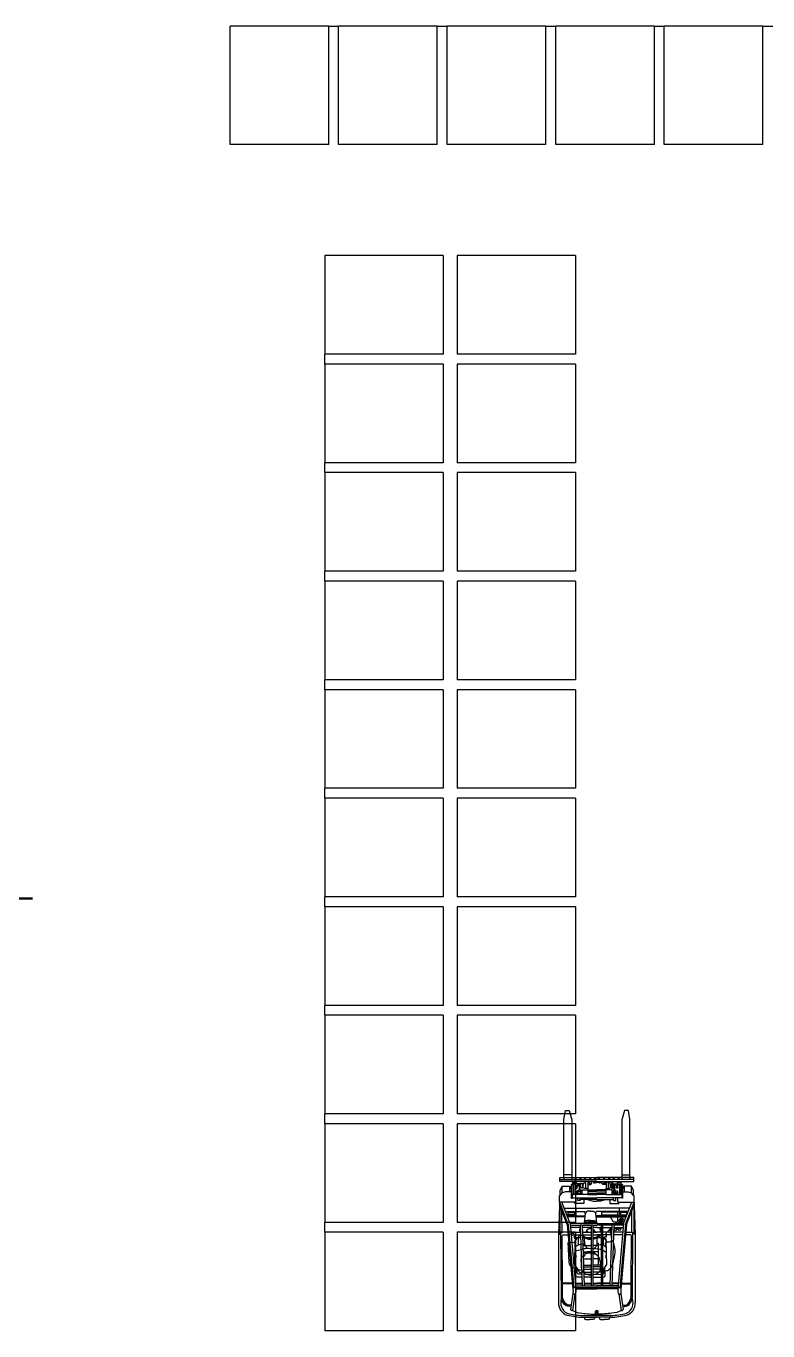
# Model space of a CAD drawing. Header units: millimetres. Extents: x 44692 to 659456, y -26273 to 14445.
# Drawn here: x 257414 to 264930, y 896 to 14122 of the extents above; entities that cross this region are included whole.
import ezdxf

# ---------------------------------------------------------------- set-up
doc = ezdxf.new("R2010")
doc.units = ezdxf.units.MM
doc.header["$LTSCALE"] = 100
doc.linetypes.add('DASHEDX2', pattern=[3.048, 2.54, -0.508])
for name, color, linetype in [('Area proceso', 90, 'DASHEDX2'), ('Mesas-estantes', 230, 'Continuous'), ('Personal', 171, 'Continuous'), ('Transporte semielaborado', 30, 'Continuous')]:
    doc.layers.add(name, color=color, linetype=linetype)
doc.layers.add('Paredes', color=7, linetype='Continuous', lineweight=50)

# ---------------------------------------------------------------- blocks, each defined once
blk = doc.blocks.new('pa17-16')
for points, knots in [([(5.558, 2.439), (5.555, 2.422), (5.552, 2.385), (5.549, 2.333), (5.571, 2.26), (5.543, 2.259), (5.503, 2.253), (5.479, 2.243), (5.478, 2.281), (5.45, 2.344), (5.466, 2.423), (5.478, 2.503), (5.512, 2.58), (5.555, 2.585), (5.608, 2.596), (5.634, 2.6)], [0, 0, 0, 0, 0.404899, 0.829805, 1.276298, 1.516647, 1.885942, 2.122553, 2.418487, 2.881882, 3.382407, 3.897515, 4.613825, 5.020942, 5.393355, 5.393355, 5.393355, 5.393355]), ([(5.62, 2.554), (5.619, 2.543), (5.615, 2.525), (5.622, 2.49), (5.635, 2.429), (5.661, 2.406), (5.685, 2.391), (5.732, 2.383), (5.772, 2.384), (5.788, 2.397), (5.802, 2.427), (5.815, 2.416), (5.832, 2.43), (5.838, 2.457), (5.832, 2.504), (5.834, 2.562), (5.814, 2.594), (5.794, 2.628), (5.731, 2.639), (5.704, 2.63), (5.668, 2.626), (5.644, 2.605), (5.623, 2.596), (5.621, 2.567), (5.62, 2.554)], [0, 0, 0, 0, 0.297584, 0.631064, 1.068635, 1.39533, 1.69617, 2.097861, 2.458938, 2.716293, 3.010442, 3.199165, 3.447293, 3.731671, 4.119196, 4.541864, 4.881702, 5.22714, 5.673063, 5.989311, 6.327668, 6.644571, 6.906626, 7.259736, 7.259736, 7.259736, 7.259736]), ([(5.82, 2.585), (5.837, 2.582), (5.882, 2.567), (5.976, 2.542), (5.972, 2.461), (5.979, 2.393), (5.981, 2.315), (5.989, 2.261), (5.969, 2.266), (5.94, 2.266), (5.906, 2.267), (5.901, 2.281), (5.909, 2.318), (5.901, 2.361), (5.902, 2.401), (5.896, 2.424), (5.893, 2.435)], [6.682038, 6.682038, 6.682038, 6.682038, 7.076266, 7.806153, 8.304227, 8.77662, 9.284333, 9.649979, 9.844608, 10.160206, 10.472731, 10.661147, 10.998544, 11.371438, 11.724832, 12.051545, 12.051545, 12.051545, 12.051545]), ([(5.552, 2.381), (5.573, 2.365), (5.622, 2.34), (5.692, 2.338), (5.795, 2.332), (5.838, 2.352), (5.881, 2.361), (5.902, 2.366)], [0, 0, 0, 0, 0.49262, 0.970296, 1.525877, 1.91054, 2.357805, 2.357805, 2.357805, 2.357805]), ([(5.672, 2.399), (5.675, 2.395), (5.684, 2.383), (5.704, 2.372), (5.735, 2.37), (5.774, 2.373), (5.809, 2.387), (5.812, 2.401), (5.814, 2.42)], [0.121052, 0.121052, 0.121052, 0.121052, 0.297289, 0.584433, 0.895396, 1.26174, 1.600834, 1.760925, 1.760925, 1.760925, 1.760925]), ([(5.491, 2.248), (5.494, 2.237), (5.498, 2.215), (5.497, 2.181), (5.512, 2.145), (5.557, 2.147), (5.563, 2.168), (5.55, 2.213), (5.575, 2.2), (5.591, 2.209), (5.574, 2.226), (5.562, 2.234), (5.556, 2.252), (5.556, 2.26)], [0, 0, 0, 0, 0.324329, 0.654038, 0.980089, 1.31306, 1.562526, 1.890179, 2.123217, 2.319335, 2.559559, 2.78492, 3.066636, 3.066636, 3.066636, 3.066636]), ([(5.555, 2.321), (5.56, 2.315), (5.571, 2.304), (5.589, 2.292), (5.625, 2.291), (5.661, 2.297), (5.673, 2.315), (5.686, 2.33), (5.691, 2.338)], [0, 0, 0, 0, 0.262594, 0.520609, 0.853848, 1.185107, 1.43842, 1.738028, 1.738028, 1.738028, 1.738028]), ([(5.587, 2.295), (5.587, 2.288), (5.587, 2.267), (5.588, 2.187), (5.635, 2.19), (5.667, 2.213), (5.661, 2.262), (5.66, 2.288), (5.661, 2.301)], [0.078483, 0.078483, 0.078483, 0.078483, 0.321516, 0.797556, 1.122606, 1.448668, 1.830958, 2.166281, 2.166281, 2.166281, 2.166281]), ([(5.771, 2.336), (5.774, 2.331), (5.779, 2.32), (5.795, 2.295), (5.815, 2.285), (5.861, 2.291), (5.884, 2.306), (5.899, 2.312), (5.906, 2.315)], [0, 0, 0, 0, 0.233477, 0.532145, 0.79329, 1.163492, 1.458071, 1.725911, 1.725911, 1.725911, 1.725911]), ([(5.794, 2.299), (5.795, 2.286), (5.798, 2.261), (5.804, 2.2), (5.826, 2.187), (5.867, 2.191), (5.876, 2.212), (5.872, 2.261), (5.871, 2.286), (5.871, 2.298)], [0, 0, 0, 0, 0.353805, 0.775896, 1.041599, 1.377968, 1.615337, 2.001902, 2.313716, 2.313716, 2.313716, 2.313716]), ([(5.971, 2.265), (5.97, 2.255), (5.969, 2.234), (5.979, 2.202), (5.967, 2.164), (5.922, 2.163), (5.913, 2.183), (5.923, 2.229), (5.899, 2.213), (5.882, 2.221), (5.898, 2.24), (5.908, 2.248), (5.912, 2.262), (5.913, 2.268)], [0.038839, 0.038839, 0.038839, 0.038839, 0.324329, 0.654038, 0.980089, 1.31306, 1.562526, 1.890179, 2.123217, 2.319335, 2.559559, 2.78492, 2.989829, 2.989829, 2.989829, 2.989829])]:
    blk.add_open_spline(points, degree=3, knots=knots)

msp = doc.modelspace()

# ---------------------------------------------------------------- linework, layer by layer
at = {"layer": 'Area proceso'}
for p, q in [((260480.051, 14122.436), (260580.051, 14122.436)), ((261580.051, 14122.436), (261680.051, 14122.436)), ((262680.051, 14122.436), (262780.051, 14122.436)), ((263780.051, 14122.436), (263880.051, 14122.436)), ((264880.051, 14122.436), (264980.051, 14122.436)), ((260442.195, 10695.719), (260442.195, 10795.719)), ((260442.195, 9595.719), (260442.195, 9695.719)), ((260442.195, 8495.719), (260442.195, 8595.719)), ((260442.195, 7395.719), (260442.195, 7495.719)), ((260442.195, 6295.719), (260442.195, 6395.719)), ((260442.195, 5195.719), (260442.195, 5295.719)), ((260442.195, 4095.719), (260442.195, 4195.719)), ((260442.195, 2995.719), (260442.195, 3095.719)), ((260442.195, 1895.719), (260442.195, 1995.719))]:
    msp.add_line(p, q, dxfattribs=at)
at = {"layer": 'Mesas-estantes'}
for p, q in [((259980.051, 14122.436), (259480.051, 14122.436)), ((259480.051, 12923.813), (259480.051, 14122.436)), ((260480.051, 14122.436), (259980.051, 14122.436)), ((260480.051, 12923.813), (260480.051, 14122.436)), ((261080.051, 14122.436), (260580.051, 14122.436)), ((260580.051, 12923.813), (260580.051, 14122.436)), ((261580.051, 14122.436), (261080.051, 14122.436)), ((261580.051, 12923.813), (261580.051, 14122.436)), ((262180.051, 14122.436), (261680.051, 14122.436)), ((261680.051, 12923.813), (261680.051, 14122.436)), ((262680.051, 14122.436), (262180.051, 14122.436)), ((262680.051, 12923.813), (262680.051, 14122.436)), ((263280.051, 14122.436), (262780.051, 14122.436)), ((262780.051, 12923.813), (262780.051, 14122.436)), ((263780.051, 14122.436), (263280.051, 14122.436)), ((263780.051, 12923.813), (263780.051, 14122.436)), ((264380.051, 14122.436), (263880.051, 14122.436)), ((263880.051, 12923.813), (263880.051, 14122.436)), ((264880.051, 14122.436), (264380.051, 14122.436)), ((264880.051, 12923.813), (264880.051, 14122.436)), ((259980.051, 12923.813), (259480.051, 12923.813)), ((260480.051, 12923.813), (259980.051, 12923.813)), ((261080.051, 12923.813), (260580.051, 12923.813)), ((261580.051, 12923.813), (261080.051, 12923.813)), ((262180.051, 12923.813), (261680.051, 12923.813)), ((262680.051, 12923.813), (262180.051, 12923.813)), ((263280.051, 12923.813), (262780.051, 12923.813)), ((263780.051, 12923.813), (263280.051, 12923.813)), ((264380.051, 12923.813), (263880.051, 12923.813)), ((264880.051, 12923.813), (264380.051, 12923.813)), ((260442.195, 11795.719), (260442.195, 11295.719)), ((261640.818, 11795.719), (260442.195, 11795.719)), ((261640.818, 11795.719), (261640.818, 11295.719)), ((261780.665, 11795.719), (261780.665, 11295.719)), ((262979.287, 11795.719), (261780.665, 11795.719)), ((262979.287, 11795.719), (262979.287, 11295.719)), ((260442.195, 11295.719), (260442.195, 10795.719)), ((261640.818, 11295.719), (261640.818, 10795.719)), ((261780.665, 11295.719), (261780.665, 10795.719)), ((262979.287, 11295.719), (262979.287, 10795.719)), ((261640.818, 10795.719), (260442.195, 10795.719)), ((262979.287, 10795.719), (261780.665, 10795.719)), ((260442.195, 10695.719), (260442.195, 10195.719)), ((261640.818, 10695.719), (260442.195, 10695.719)), ((261640.818, 10695.719), (261640.818, 10195.719)), ((261780.665, 10695.719), (261780.665, 10195.719)), ((262979.287, 10695.719), (261780.665, 10695.719)), ((262979.287, 10695.719), (262979.287, 10195.719)), ((260442.195, 10195.719), (260442.195, 9695.719)), ((261640.818, 10195.719), (261640.818, 9695.719)), ((261780.665, 10195.719), (261780.665, 9695.719)), ((262979.287, 10195.719), (262979.287, 9695.719)), ((261640.818, 9695.719), (260442.195, 9695.719)), ((262979.287, 9695.719), (261780.665, 9695.719)), ((260442.195, 9595.719), (260442.195, 9095.719)), ((261640.818, 9595.719), (260442.195, 9595.719)), ((261640.818, 9595.719), (261640.818, 9095.719)), ((261780.665, 9595.719), (261780.665, 9095.719)), ((262979.287, 9595.719), (261780.665, 9595.719)), ((262979.287, 9595.719), (262979.287, 9095.719)), ((260442.195, 9095.719), (260442.195, 8595.719)), ((261640.818, 9095.719), (261640.818, 8595.719)), ((261780.665, 9095.719), (261780.665, 8595.719)), ((262979.287, 9095.719), (262979.287, 8595.719)), ((261640.818, 8595.719), (260442.195, 8595.719)), ((260442.195, 8495.719), (260442.195, 7995.719)), ((261640.818, 8495.719), (260442.195, 8495.719)), ((261640.818, 8495.719), (261640.818, 7995.719)), ((262979.287, 8595.719), (261780.665, 8595.719)), ((261780.665, 8495.719), (261780.665, 7995.719)), ((262979.287, 8495.719), (261780.665, 8495.719)), ((262979.287, 8495.719), (262979.287, 7995.719)), ((260442.195, 7995.719), (260442.195, 7495.719)), ((261640.818, 7995.719), (261640.818, 7495.719)), ((261780.665, 7995.719), (261780.665, 7495.719)), ((262979.287, 7995.719), (262979.287, 7495.719)), ((261640.818, 7495.719), (260442.195, 7495.719)), ((262979.287, 7495.719), (261780.665, 7495.719)), ((260442.195, 7395.719), (260442.195, 6895.719)), ((261640.818, 7395.719), (260442.195, 7395.719)), ((261640.818, 7395.719), (261640.818, 6895.719)), ((261780.665, 7395.719), (261780.665, 6895.719)), ((262979.287, 7395.719), (261780.665, 7395.719)), ((262979.287, 7395.719), (262979.287, 6895.719)), ((260442.195, 6895.719), (260442.195, 6395.719)), ((261640.818, 6895.719), (261640.818, 6395.719)), ((261780.665, 6895.719), (261780.665, 6395.719)), ((262979.287, 6895.719), (262979.287, 6395.719)), ((261640.818, 6395.719), (260442.195, 6395.719)), ((262979.287, 6395.719), (261780.665, 6395.719)), ((260442.195, 6295.719), (260442.195, 5795.719)), ((261640.818, 6295.719), (260442.195, 6295.719)), ((261640.818, 6295.719), (261640.818, 5795.719)), ((261780.665, 6295.719), (261780.665, 5795.719)), ((262979.287, 6295.719), (261780.665, 6295.719)), ((262979.287, 6295.719), (262979.287, 5795.719)), ((260442.195, 5795.719), (260442.195, 5295.719)), ((261640.818, 5795.719), (261640.818, 5295.719)), ((261780.665, 5795.719), (261780.665, 5295.719)), ((262979.287, 5795.719), (262979.287, 5295.719)), ((261640.818, 5295.719), (260442.195, 5295.719)), ((262979.287, 5295.719), (261780.665, 5295.719)), ((260442.195, 5195.719), (260442.195, 4695.719)), ((261640.818, 5195.719), (260442.195, 5195.719)), ((261640.818, 5195.719), (261640.818, 4695.719)), ((261780.665, 5195.719), (261780.665, 4695.719)), ((262979.287, 5195.719), (261780.665, 5195.719)), ((262979.287, 5195.719), (262979.287, 4695.719)), ((260442.195, 4695.719), (260442.195, 4195.719)), ((261640.818, 4695.719), (261640.818, 4195.719)), ((261780.665, 4695.719), (261780.665, 4195.719)), ((262979.287, 4695.719), (262979.287, 4195.719)), ((261640.818, 4195.719), (260442.195, 4195.719)), ((262979.287, 4195.719), (261780.665, 4195.719)), ((260442.195, 4095.719), (260442.195, 3595.719)), ((261640.818, 4095.719), (260442.195, 4095.719)), ((261640.818, 4095.719), (261640.818, 3595.719)), ((261780.665, 4095.719), (261780.665, 3595.719)), ((262979.287, 4095.719), (261780.665, 4095.719)), ((262979.287, 4095.719), (262979.287, 3595.719)), ((260442.195, 3595.719), (260442.195, 3095.719)), ((261640.818, 3595.719), (261640.818, 3095.719)), ((261780.665, 3595.719), (261780.665, 3095.719)), ((262979.287, 3595.719), (262979.287, 3095.719)), ((261640.818, 3095.719), (260442.195, 3095.719)), ((262979.287, 3095.719), (261780.665, 3095.719)), ((260442.195, 2995.719), (260442.195, 2495.719)), ((261640.818, 2995.719), (260442.195, 2995.719)), ((261640.818, 2995.719), (261640.818, 2495.719)), ((261780.665, 2995.719), (261780.665, 2495.719)), ((262979.287, 2995.719), (261780.665, 2995.719)), ((262979.287, 2995.719), (262979.287, 2495.719)), ((260442.195, 2495.719), (260442.195, 1995.719)), ((261640.818, 2495.719), (261640.818, 1995.719)), ((261780.665, 2495.719), (261780.665, 1995.719)), ((262979.287, 2495.719), (262979.287, 1995.719)), ((261640.818, 1995.719), (260442.195, 1995.719)), ((262979.287, 1995.719), (261780.665, 1995.719)), ((260442.195, 1895.719), (260442.195, 1395.719)), ((261640.818, 1895.719), (260442.195, 1895.719)), ((261640.818, 1895.719), (261640.818, 1395.719)), ((261780.665, 1895.719), (261780.665, 1395.719)), ((262979.287, 1895.719), (261780.665, 1895.719)), ((262979.287, 1895.719), (262979.287, 1395.719)), ((260442.195, 1395.719), (260442.195, 895.719)), ((261640.818, 1395.719), (261640.818, 895.719)), ((261780.665, 1395.719), (261780.665, 895.719)), ((262979.287, 1395.719), (262979.287, 895.719)), ((261640.818, 895.719), (260442.195, 895.719)), ((262979.287, 895.719), (261780.665, 895.719))]:
    msp.add_line(p, q, dxfattribs=at)
at = {"layer": 'Paredes'}
msp.add_line((256679.969, 5279.159), (257479.784, 5279.159), dxfattribs=at)
at = {"layer": 'Transporte semielaborado'}
for p, q in [((262819.133, 2167.486), (262808.654, 1876.456)), ((262819.133, 2201.794), (262819.133, 2167.486)), ((263575.466, 2201.794), (263575.466, 2167.486)), ((263575.466, 2167.486), (263585.944, 1869.607)), ((262879.234, 2106.47), (263072.145, 2106.47)), ((263076.062, 2052.538), (262900.212, 2052.538)), ((262982.758, 2062.745), (263077.133, 2062.745)), ((263079.72, 2087.381), (263069.493, 1989.973)), ((263127.451, 1997.109), (263127.451, 1983.15)), ((263137.073, 1997.119), (263137.073, 1983.15)), ((263184.804, 2087.381), (263195.031, 1989.973)), ((263424.412, 2062.745), (263187.391, 2062.745)), ((263188.462, 2052.538), (263494.386, 2052.538)), ((263515.364, 2106.47), (263192.379, 2106.47)), ((263442.434, 2040.537), (263386.807, 1983.15)), ((263458.039, 2036.434), (263419.826, 1983.15)), ((263451.682, 2031.572), (263442.434, 2040.537)), ((263468.506, 2028.927), (263458.039, 2036.434)), ((263478.216, 2010.966), (263458.267, 1983.15)), ((262808.654, 1876.456), (262808.654, 1180.953)), ((262897.68, 1972.809), (262954.33, 1318.5)), ((263061.54, 1983.15), (262926.975, 1983.15)), ((262926.975, 1983.15), (262984.296, 1321.095)), ((263026.931, 1972.308), (263047.322, 1351.531)), ((263046.507, 1972.308), (263066.897, 1351.531)), ((263075.989, 1895.868), (263097.527, 1907.68)), ((263094.766, 1895.868), (263103.447, 1900.821)), ((263127.451, 1945.338), (263127.451, 1935.067)), ((263137.073, 1945.338), (263137.073, 1935.088)), ((263169.758, 1895.868), (263161.077, 1900.821)), ((263188.535, 1895.868), (263166.997, 1907.68)), ((263202.984, 1983.15), (263337.549, 1983.15)), ((263347.102, 1942.19), (263322.919, 1917.242)), ((263348.091, 1972.308), (263327.701, 1351.531)), ((263333.059, 1983.15), (263467.624, 1983.15)), ((263367.667, 1972.308), (263347.277, 1351.531)), ((263392.707, 1945.338), (263383.338, 1932.275)), ((263467.624, 1983.15), (263410.302, 1321.095)), ((263431.149, 1945.338), (263424.027, 1935.407)), ((263496.919, 1972.809), (263440.268, 1318.5)), ((263585.944, 1876.456), (263585.944, 1180.953)), ((262981.661, 1351.531), (263197.299, 1351.531)), ((263412.937, 1351.531), (263197.299, 1351.531)), ((262984.296, 1321.095), (263197.299, 1321.095)), ((263410.302, 1321.095), (263197.299, 1321.095)), ((263055.775, 1051.604), (263197.299, 1051.604)), ((263055.775, 1033.324), (263197.299, 1033.324)), ((263338.824, 1051.604), (263197.299, 1051.604)), ((263338.824, 1033.324), (263197.299, 1033.324))]:
    msp.add_line(p, q, dxfattribs=at)
for points in [[(262862.233, 2450.518), (262862.233, 3042.777), (262878.089, 3131.426), (262917.385, 3131.426)], [(262917.385, 3131.426), (262943.582, 3036.223), (262943.582, 3036.223)], [(263477.214, 3131.426), (263451.017, 3036.223), (263451.017, 3036.223)], [(263532.365, 2450.518), (263532.365, 3042.777), (263516.509, 3131.426), (263477.214, 3131.426)], [(262943.582, 3036.223), (262943.582, 2450.518)], [(263451.017, 3036.223), (263451.017, 2450.518)], [(262821.986, 2429.821), (262821.986, 2450.518), (263197.299, 2450.518)], [(263197.299, 2409.815), (262821.986, 2409.815), (262821.986, 2429.821), (263197.299, 2429.821)], [(262943.582, 2478.458), (262862.233, 2478.458)], [(262862.233, 2450.518), (262862.233, 2429.821)], [(262943.582, 2450.518), (262943.582, 2429.821)], [(262984.574, 2409.815), (262984.574, 2398.923), (262958.061, 2398.923), (262958.061, 2409.815)], [(262973.915, 2450.518), (262973.915, 2429.821)], [(262982.877, 2450.518), (262982.877, 2429.821)], [(262997.248, 2383.894), (263014.509, 2378.943), (263014.739, 2370.882), (263019.227, 2367.313), (263019.227, 2335.646), (263014.278, 2328.276), (263014.278, 2321.252), (263010.481, 2317.222), (262997.133, 2317.222), (263001.506, 2311.899)], [(263035.182, 2311.899), (263034.761, 2320.331), (263022.794, 2329.197), (263022.794, 2385.046), (263016.695, 2387.694), (263003.807, 2387.694), (262997.248, 2383.894)], [(263024.241, 2450.518), (263024.241, 2429.821)], [(263033.203, 2450.518), (263033.203, 2429.821)], [(263070.43, 2450.518), (263070.43, 2429.821)], [(263079.392, 2450.518), (263079.392, 2429.821)], [(263083.138, 2395.623), (263081.391, 2339.751)], [(263104.741, 2409.815), (263105.801, 2279.796), (263197.299, 2279.796)], [(263118.665, 2409.815), (263104.875, 2393.334)], [(263104.983, 2380.082), (263134.573, 2380.085), (263145.709, 2397.596), (263145.709, 2409.815)], [(263122.135, 2450.518), (263122.135, 2429.821)], [(263131.097, 2450.518), (263131.097, 2429.821)], [(263173.84, 2450.518), (263173.84, 2429.821)], [(263182.802, 2450.518), (263182.802, 2429.821)], [(263572.612, 2429.821), (263572.612, 2450.518), (263197.299, 2450.518)], [(263197.299, 2409.815), (263572.612, 2409.815), (263572.612, 2429.821), (263197.299, 2429.821)], [(263289.858, 2409.815), (263288.797, 2279.796), (263197.299, 2279.796)], [(263211.797, 2450.518), (263211.797, 2429.821)], [(263220.759, 2450.518), (263220.759, 2429.821)], [(263289.615, 2380.082), (263260.025, 2380.085), (263248.89, 2397.596), (263248.89, 2409.815)], [(263263.501, 2450.518), (263263.501, 2429.821)], [(263272.464, 2450.518), (263272.464, 2429.821)], [(263275.933, 2409.815), (263289.723, 2393.334)], [(263311.46, 2395.623), (263313.208, 2339.751)], [(263315.206, 2450.518), (263315.206, 2429.821)], [(263324.168, 2450.518), (263324.168, 2429.821)], [(263359.417, 2311.899), (263359.837, 2320.331), (263371.805, 2329.197), (263371.805, 2385.046), (263377.903, 2387.694), (263390.791, 2387.694), (263397.35, 2383.894)], [(263361.395, 2450.518), (263361.395, 2429.821)], [(263370.358, 2450.518), (263370.358, 2429.821)], [(263397.35, 2383.894), (263380.09, 2378.943), (263379.86, 2370.882), (263375.372, 2367.313), (263375.372, 2335.646), (263380.32, 2328.276), (263380.32, 2321.252), (263384.117, 2317.222), (263397.466, 2317.222), (263393.093, 2311.899)], [(263410.025, 2409.815), (263410.025, 2398.923), (263436.538, 2398.923), (263436.538, 2409.815)], [(263411.721, 2450.518), (263411.721, 2429.821)], [(263420.683, 2450.518), (263420.683, 2429.821)], [(263451.017, 2478.458), (263532.365, 2478.458)], [(263451.017, 2450.518), (263451.017, 2429.821)], [(263532.365, 2450.518), (263532.365, 2429.821)], [(262825.496, 2268.653), (262846.176, 2296.776)], [(262936.85, 2306.328), (262880.113, 2306.858), (262846.176, 2296.776), (262846.176, 2364.166)], [(262921.473, 2364.166), (262921.473, 2306.472)], [(262945.264, 2278.487), (262945.264, 2378.891), (262936.85, 2378.891), (262936.85, 2333.39)], [(263105.801, 2279.796), (262945.264, 2278.487), (262945.535, 2245.286), (263197.299, 2245.286)], [(262998.629, 2351.306), (262991.335, 2361.216), (262986.201, 2361.216), (262986.201, 2372.194), (262986.201, 2366.705), (262998.013, 2366.705), (262998.013, 2358.492)], [(262998.629, 2351.306), (262986.201, 2353.379), (262986.201, 2341.173), (262998.629, 2341.173), (262998.629, 2351.306)], [(263011.402, 2374.797), (263002.196, 2374.682), (262999.089, 2371.228), (263009.906, 2364.664), (263011.402, 2374.797)], [(263043.899, 2325.43), (263197.299, 2325.43)], [(263105.546, 2311.075), (263197.299, 2311.075)], [(263105.697, 2292.509), (263197.299, 2292.509)], [(263350.7, 2325.43), (263197.299, 2325.43)], [(263289.052, 2311.075), (263197.299, 2311.075)], [(263288.901, 2292.509), (263197.299, 2292.509)], [(263288.797, 2279.796), (263449.334, 2278.487), (263449.063, 2245.286), (263197.299, 2245.286)], [(263383.197, 2374.797), (263392.402, 2374.682), (263395.509, 2371.228), (263384.693, 2364.664), (263383.197, 2374.797)], [(263395.97, 2351.306), (263403.263, 2361.216), (263408.397, 2361.216), (263408.397, 2372.194), (263408.397, 2366.705), (263396.586, 2366.705), (263396.586, 2358.492)], [(263395.97, 2351.306), (263408.397, 2353.379), (263408.397, 2341.173), (263395.97, 2341.173), (263395.97, 2351.306)], [(263449.334, 2278.487), (263449.334, 2378.891), (263457.748, 2378.891), (263457.748, 2333.39)], [(263457.748, 2306.328), (263514.486, 2306.858), (263548.422, 2296.776), (263548.422, 2364.166)], [(263473.126, 2364.166), (263473.126, 2306.472)], [(263569.102, 2268.653), (263548.422, 2296.776)], [(262897.68, 1972.809), (262819.133, 2174.746)], [(262906.941, 1975.546), (262820.718, 2201.794)], [(262821.957, 2167.486), (262823.443, 1880.356)], [(262927.172, 1983.227), (262842.156, 2201.794)], [(262865.881, 2140.8), (263197.299, 2140.8)], [(262982.758, 2140.8), (262982.758, 2062.745), (262896.242, 2062.745)], [(263027.461, 2226.203), (263027.486, 2218.241), (263004.724, 2218.241), (263004.724, 2245.286)], [(263197.299, 2226.733), (263027.461, 2226.203), (263027.461, 2245.286)], [(263101.353, 2226.434), (263159.618, 2210.149), (263197.299, 2210.149)], [(263197.299, 2226.733), (263367.138, 2226.203), (263367.138, 2245.286)], [(263293.245, 2226.434), (263234.981, 2210.149), (263197.299, 2210.149)], [(263528.718, 2140.8), (263197.299, 2140.8)], [(263367.138, 2226.203), (263367.113, 2218.241), (263389.875, 2218.241), (263389.875, 2245.286)], [(263424.412, 2140.8), (263424.412, 2062.745), (263498.356, 2062.745)], [(263467.427, 1983.227), (263552.442, 2201.794)], [(263487.657, 1975.546), (263573.881, 2201.794)], [(263496.919, 1972.809), (263575.466, 2174.746)], [(263572.642, 2167.486), (263571.155, 1880.356)], [(262844.784, 1895.868), (262843.143, 2113.017)], [(263402.511, 1999.352), (263364.049, 1999.401), (263335.115, 2052.538)], [(263451.682, 2031.572), (263404.745, 1983.15)], [(263406.461, 2052.538), (263406.461, 2003.427)], [(263431.418, 1999.315), (263420.427, 1999.329)], [(263468.506, 2028.927), (263435.676, 1983.15)], [(263473.663, 1999.261), (263447.254, 1999.294)], [(263549.814, 1895.868), (263551.455, 2113.017)], [(262808.654, 1869.607), (262844.784, 1895.868)], [(262904.341, 1895.868), (262844.784, 1895.868)], [(262906.941, 1975.546), (262964.116, 1333.558)], [(262928.448, 1966.135), (263027.134, 1966.135)], [(263027.817, 1945.338), (262930.249, 1945.338)], [(262934.532, 1895.868), (263029.442, 1895.868)], [(262936.816, 1869.488), (263030.309, 1869.488)], [(263026.931, 1972.308), (263046.507, 1972.308)], [(263046.71, 1966.135), (263140.307, 1966.135)], [(263140.307, 1945.338), (263047.393, 1945.338)], [(263049.018, 1895.868), (263140.307, 1895.868)], [(263049.884, 1869.488), (263140.307, 1869.488)], [(263061.54, 1983.15), (263132.262, 1983.15)], [(263202.984, 1983.15), (263132.262, 1983.15)], [(263140.307, 1972.308), (263140.307, 1351.531)], [(263140.307, 1972.308), (263155.6, 1972.308)], [(263155.6, 1972.308), (263155.6, 1351.531)], [(263155.6, 1966.135), (263197.299, 1966.135)], [(263197.299, 1945.338), (263155.6, 1945.338)], [(263155.6, 1895.868), (263197.299, 1895.868)], [(263155.6, 1869.488), (263197.299, 1869.488)], [(263238.998, 1966.135), (263197.299, 1966.135)], [(263197.299, 1945.338), (263223.15, 1945.338)], [(263238.998, 1895.868), (263197.299, 1895.868)], [(263238.998, 1869.488), (263197.299, 1869.488)], [(263223.15, 1945.338), (263238.998, 1945.338)], [(263238.998, 1972.308), (263238.998, 1351.531)], [(263254.292, 1972.308), (263238.998, 1972.308)], [(263254.292, 1972.308), (263254.292, 1351.531)], [(263347.889, 1966.135), (263254.292, 1966.135)], [(263254.292, 1945.338), (263347.205, 1945.338)], [(263345.581, 1895.868), (263254.292, 1895.868)], [(263344.714, 1869.488), (263254.292, 1869.488)], [(263346.473, 1923.035), (263332.168, 1908.278)], [(263367.667, 1972.308), (263348.091, 1972.308)], [(263457.783, 1869.488), (263364.29, 1869.488)], [(263460.067, 1895.868), (263365.156, 1895.868)], [(263368.092, 1945.338), (263366.735, 1943.939)], [(263366.781, 1945.338), (263464.35, 1945.338)], [(263466.15, 1966.135), (263367.464, 1966.135)], [(263408.557, 1945.338), (263393.805, 1924.768)], [(263487.657, 1975.546), (263430.483, 1333.558)], [(263446.999, 1945.338), (263434.493, 1927.901)], [(263490.257, 1895.868), (263549.814, 1895.868)], [(263585.944, 1869.607), (263549.814, 1895.868)], [(263068.625, 1839.184), (263050.88, 1839.184)], [(263053.381, 1763.047), (263132.262, 1763.047)], [(263140.307, 1839.184), (263086.303, 1839.184)], [(263140.307, 1763.047), (263132.262, 1763.047)], [(263178.045, 1839.184), (263155.6, 1839.184)], [(263211.143, 1763.047), (263155.6, 1763.047)], [(263233.22, 1839.184), (263195.735, 1839.184)], [(263209.558, 1789.967), (263209.558, 1571.201)], [(263233.22, 1839.184), (263238.998, 1839.433)], [(263055.517, 1698.005), (263132.262, 1698.005)], [(263057.825, 1627.743), (263132.262, 1627.743)], [(263140.307, 1698.005), (263132.262, 1698.005)], [(263140.307, 1627.743), (263132.262, 1627.743)], [(263209.558, 1698.005), (263155.6, 1698.005)], [(263209.558, 1627.743), (263155.6, 1627.743)], [(263043.434, 1469.875), (263015.262, 1470.434), (263003.893, 1471.424), (262998.455, 1485.274), (263000.565, 1522.244)], [(263060.011, 1561.188), (263132.262, 1561.188)], [(263060.58, 1543.862), (263132.262, 1543.862)], [(263061.338, 1520.799), (263132.262, 1520.799)], [(263062.333, 1490.492), (263132.262, 1490.492)], [(263132.262, 1468.112), (263063.023, 1469.486)], [(263140.307, 1561.188), (263132.262, 1561.188)], [(263140.307, 1543.862), (263132.262, 1543.862)], [(263140.307, 1520.799), (263132.262, 1520.799)], [(263140.307, 1490.492), (263132.262, 1490.492)], [(263132.262, 1468.112), (263140.307, 1468.272)], [(263238.998, 1561.188), (263155.6, 1561.188)], [(263238.998, 1543.862), (263155.6, 1543.862)], [(263238.998, 1520.799), (263155.6, 1520.799)], [(263238.998, 1490.492), (263155.6, 1490.492)], [(263155.6, 1468.575), (263238.998, 1470.231)], [(263254.292, 1470.872), (263260.631, 1471.424), (263266.069, 1485.274), (263263.959, 1522.244)], [(262949.467, 1379.566), (262848.691, 1378.805)], [(262949.508, 1374.196), (262848.732, 1373.434)], [(262949.508, 1374.196), (262848.732, 1373.434)], [(262979.679, 1379.794), (263046.57, 1379.794)], [(262979.679, 1374.424), (263046.57, 1374.424)], [(262979.679, 1374.424), (263046.57, 1374.424)], [(262983.154, 1334.289), (263197.299, 1334.289)], [(263132.262, 1440.755), (263063.958, 1441.009)], [(263066.145, 1379.794), (263140.307, 1379.794)], [(263066.145, 1374.424), (263140.307, 1374.424)], [(263066.145, 1374.424), (263140.307, 1374.424)], [(263132.262, 1440.755), (263140.307, 1440.785)], [(263155.6, 1440.842), (263238.998, 1441.152)], [(263155.6, 1379.794), (263197.299, 1379.794)], [(263155.6, 1374.424), (263197.299, 1374.424)], [(263155.6, 1374.424), (263197.299, 1374.424)], [(263238.998, 1379.794), (263197.299, 1379.794)], [(263238.998, 1374.424), (263197.299, 1374.424)], [(263238.998, 1374.424), (263197.299, 1374.424)], [(263411.445, 1334.289), (263197.299, 1334.289)], [(263328.453, 1379.794), (263254.292, 1379.794)], [(263328.453, 1374.424), (263254.292, 1374.424)], [(263328.453, 1374.424), (263254.292, 1374.424)], [(263414.92, 1379.794), (263348.029, 1379.794)], [(263414.92, 1374.424), (263348.029, 1374.424)], [(263414.92, 1374.424), (263348.029, 1374.424)], [(263445.09, 1374.196), (263545.867, 1373.434)], [(263445.09, 1374.196), (263545.867, 1373.434)], [(263445.131, 1379.566), (263545.907, 1378.805)]]:
    msp.add_lwpolyline(points, dxfattribs=at)
for points in [[(262990.407, 2398.923), (262990.407, 2384.596), (262952.228, 2384.596), (262952.228, 2398.923)], [(263047.611, 2392.82), (263047.611, 2341.349), (263031.703, 2341.349), (263031.703, 2392.82)], [(263346.988, 2392.82), (263346.988, 2341.349), (263362.895, 2341.349), (263362.895, 2392.82)], [(263404.192, 2398.923), (263404.192, 2384.596), (263442.371, 2384.596), (263442.371, 2398.923)], [(262945.264, 2378.891), (262945.264, 2378.891), (262959.121, 2378.891), (262959.121, 2378.891)], [(262959.121, 2378.891), (262959.121, 2278.656), (262966.017, 2278.656), (262966.017, 2378.891)], [(263043.899, 2311.899), (263043.838, 2279.291), (262984.049, 2278.803), (262984.049, 2311.899)], [(262984.049, 2300.122), (262984.049, 2292.752), (262997.938, 2292.752), (262997.938, 2300.122)], [(263026.464, 2285.368), (263026.461, 2279.149), (262984.049, 2278.803), (262984.049, 2285.368)], [(263026.464, 2311.899), (263026.464, 2285.368), (263007.375, 2285.368), (263007.375, 2311.899)], [(263043.899, 2295.351), (263043.899, 2311.899), (263026.464, 2311.899), (263026.464, 2295.351)], [(263043.899, 2325.43), (263043.899, 2279.291), (263043.899, 2279.291), (263043.899, 2325.43)], [(263350.7, 2325.43), (263350.7, 2279.291), (263350.7, 2279.291), (263350.7, 2325.43)], [(263350.7, 2311.899), (263350.76, 2279.291), (263410.549, 2278.803), (263410.549, 2311.899)], [(263350.7, 2295.351), (263350.7, 2311.899), (263368.134, 2311.899), (263368.134, 2295.351)], [(263368.134, 2311.899), (263368.134, 2285.368), (263387.224, 2285.368), (263387.224, 2311.899)], [(263368.134, 2285.368), (263368.137, 2279.149), (263410.549, 2278.803), (263410.549, 2285.368)], [(263410.549, 2300.122), (263410.549, 2292.752), (263396.66, 2292.752), (263396.66, 2300.122)], [(263435.477, 2378.891), (263435.477, 2278.656), (263428.581, 2278.656), (263428.581, 2378.891)], [(263449.334, 2378.891), (263449.334, 2378.891), (263435.477, 2378.891), (263435.477, 2378.891)], [(262969.881, 2096.478), (262969.881, 2071.462), (262906.25, 2071.462), (262906.25, 2096.478)], [(263245.818, 2069.292), (263245.818, 2101.773), (263405.954, 2101.773), (263405.954, 2069.292)], [(263436.691, 2096.478), (263436.691, 2071.462), (263500.322, 2071.462), (263500.322, 2096.478)]]:
    msp.add_lwpolyline(points, close=True, dxfattribs=at)
for points in [[(263105.317, 2339.213), (263070.942, 2340.288, -0.300444388), (263061.928, 2346.656, -0.188214261), (263061.928, 2387.514, -0.040172044), (263065.868, 2395.623), (263083.138, 2395.623), (263083.138, 2409.815)], [(263164.657, 2409.815), (263164.657, 2399.639, 0.662964921), (263172.357, 2395.18, -0.074694225), (263186.407, 2401.109), (263197.299, 2401.109)], [(263229.942, 2409.815), (263229.942, 2399.639, -0.662964921), (263222.242, 2395.18, 0.074694225), (263208.191, 2401.109), (263197.299, 2401.109)], [(263289.282, 2339.213), (263323.656, 2340.288, 0.300444388), (263332.671, 2346.656, 0.188214261), (263332.671, 2387.514, 0.040172044), (263328.73, 2395.623), (263311.46, 2395.623), (263311.46, 2409.815)], [(262979.801, 2201.794), (262819.133, 2201.794), (262819.133, 2268.653), (262825.496, 2268.653), (262825.496, 2318.002), (262846.176, 2364.166), (262921.473, 2364.166), (262936.85, 2333.39), (262936.85, 2245.286, 1), (262945.535, 2245.286, 0.574725905)], [(263414.797, 2201.794), (263575.466, 2201.794), (263575.466, 2268.653), (263569.102, 2268.653), (263569.102, 2318.002), (263548.422, 2364.166), (263473.126, 2364.166), (263457.748, 2333.39), (263457.748, 2245.286, -1), (263449.063, 2245.286, -0.574725905)], [(263065.104, 2226.32), (263065.104, 2186.405), (262979.801, 2186.405, -1), (262979.801, 2201.794), (262986.164, 2201.794), (262986.164, 2245.286)], [(263329.495, 2226.32), (263329.495, 2186.405), (263414.797, 2186.405, 1), (263414.797, 2201.794), (263408.434, 2201.794), (263408.434, 2245.286)], [(263132.262, 2014.474), (263098.997, 2014.474, 0.24620148), (263079.036, 2004.011, 0.052450359), (263069.247, 1987.799, 0.052450359)], [(263132.262, 2111.02), (263111.829, 2111.02, 0.293847418), (263079.72, 2087.381, 0.108404505)], [(263132.262, 2111.02), (263152.695, 2111.02, -0.290128044), (263184.775, 2087.656, -0.108404505)], [(263132.262, 2014.474), (263165.527, 2014.474, -0.24620148), (263185.488, 2004.011, -0.051997491), (263195.207, 1987.947, -0.051997491)], [(262934.68, 1146.432, -0.29174969), (262870.359, 1165.027, -0.172494081), (262837.067, 1242.888), (262832.202, 1886.722)], [(262848.691, 1378.805), (262845.087, 1855.809, -0.416428404), (262858.663, 1869.488), (262906.625, 1869.488)], [(263459.918, 1146.432, 0.29174969), (263524.239, 1165.027, 0.172494081), (263557.532, 1242.888), (263562.397, 1886.722)], [(263545.907, 1378.805), (263549.512, 1855.809, 0.416428404), (263535.935, 1869.488), (263487.973, 1869.488)], [(263031.304, 1839.184), (263005.231, 1840.306, 0.427925372), (262975.384, 1810.439), (262970.28, 1569.459), (263010.97, 1506.021, 0.455962165), (263042.757, 1490.492)], [(263254.292, 1840.091), (263259.293, 1840.306, -0.427925372), (263289.14, 1810.439), (263294.244, 1569.459), (263254.292, 1507.171)], [(263044.38, 1441.082), (262999.444, 1441.25, -0.402828584), (262982.637, 1457.573), (262987.167, 1543.131)], [(263254.292, 1441.209), (263265.08, 1441.25, 0.402828584), (263281.887, 1457.573), (263277.357, 1543.131)], [(262936.686, 1160.58, -0.325315952), (262879.759, 1173.495, -0.172083713), (262849.715, 1243.34), (262848.732, 1373.434)], [(262984.296, 1321.095, 1.046942262), (262954.585, 1316.414, 0.119336662)], [(263410.302, 1321.095, -1.046942262), (263440.014, 1316.414, -0.119336662)], [(263457.913, 1160.58, 0.325315952), (263514.839, 1173.495, 0.172083713), (263544.884, 1243.34), (263545.867, 1373.434)], [(262954.585, 1316.414, -0.103685363), (262953.115, 1276.49), (262930.12, 1114.26)], [(262984.296, 1321.095, -0.174403033), (262973.877, 1266.647), (262950.724, 1103.305)], [(262973.877, 1266.647, -0.32735928), (262953.115, 1276.49, -0.32735928)], [(263410.302, 1321.095, 0.174403033), (263420.721, 1266.647), (263443.874, 1103.305)], [(263420.721, 1266.647, 0.32735928), (263441.483, 1276.49, 0.32735928)], [(263440.014, 1316.414, 0.103685363), (263441.483, 1276.49), (263464.478, 1114.26)], [(262950.724, 1103.305, -0.472690394), (262930.12, 1114.26, 10.017511621)], [(262950.724, 1103.305, 0.128393173), (263045.706, 1076.482, 0.039514736), (263197.299, 1065.127, -1.638148121)], [(263211.414, 1096.023, 0.43681901), (263183.184, 1096.023, 1.028628327)], [(263183.184, 1096.023, -0.43681901), (263211.414, 1096.023, -1.028628327)], [(263197.299, 1073.341), (263183.184, 1073.57), (263183.184, 1096.023, -0.23093741), (263183.184, 1096.023, 1.427368872)], [(263197.299, 1073.341), (263183.184, 1073.57), (263183.184, 1096.023, -0.23093741), (263183.184, 1096.023, 1.427368872)], [(263443.874, 1103.305, -0.128393173), (263348.892, 1076.482, -0.039514736), (263197.299, 1065.127, 1.638148121)], [(263197.299, 1073.341), (263211.414, 1073.57), (263211.414, 1096.023, 0.23093741), (263211.414, 1096.023, -1.427368872)], [(263197.299, 1073.341), (263211.414, 1073.57), (263211.414, 1096.023, 0.23093741), (263211.414, 1096.023, -1.427368872)], [(263443.874, 1103.305, 0.472690394), (263464.478, 1114.26, -10.017511621)], [(263070.546, 1033.324, 0.53388347), (263092.893, 1011.341), (263122.436, 1011.341)], [(263174.325, 1033.324, -0.53388347), (263151.979, 1011.341), (263122.436, 1011.341)], [(263220.273, 1033.324, 0.53388347), (263242.62, 1011.341), (263272.163, 1011.341)], [(263324.052, 1033.324, -0.53388347), (263301.705, 1011.341), (263272.163, 1011.341)]]:
    msp.add_lwpolyline(points, format="xyb", dxfattribs=at)
for centre, radius in [((263122.377, 2391.759), 5.329), ((263272.221, 2391.759), 5.329), ((263321.167, 1907.224), 11.051), ((263383.338, 1921.224), 11.051), ((263424.026, 1924.356), 11.051), ((263197.101, 1085.548), 6.863), ((263197.497, 1085.548), 6.863)]:
    msp.add_circle(centre, radius, dxfattribs=at)
for centre, radius, start, end in [((263061.907, 1990.769), 7.628, 267.23547, 354.0067629), ((263064.381, 2092.342), 16.121, 342.0785656, 61.2114963), ((263200.143, 2092.342), 16.121, 118.7885037, 197.9214344), ((263202.617, 1990.769), 7.628, 185.9932371, 272.76453), ((263067.851, 1866.228), 12.404, 164.7647051, 226.6296328), ((263196.673, 1866.228), 12.404, 313.3703672, 15.2352949), ((262952.871, 1182.371), 122.445, 158.427947, 242.2929369), ((263441.728, 1182.371), 122.445, 297.7070631, 21.572053), ((262933.821, 1175.125), 125.302, 177.3344536, 252.4032423), ((263111.29, 2030.793), 980.761, 257.3159825, 266.7551135), ((263283.309, 2030.793), 980.761, 273.2448865, 282.6840175), ((263463.783, 1171.034), 120.505, 286.8228056, 4.7214384), ((263111.29, 2012.513), 980.761, 257.3159825, 266.7551135), ((263283.309, 2012.513), 980.761, 273.2448865, 282.6840175)]:
    msp.add_arc(centre, radius, start, end, dxfattribs=at)
at = {"layer": 'Transporte semielaborado', "extrusion": (0, 0, -1)}
for start_param, end_param in [(4.002870838, 5.429484973), (2.86345869, 3.368597376), (1.498188003, 2.447844277), (6.782070835, 7.636379381), (5.933058898, 6.477468483)]:
    msp.add_ellipse((263132.262, 1913.346), major_axis=(106.735, 0.35), ratio=0.864837928, start_param=start_param, end_param=end_param, dxfattribs=at)
at = {"layer": 'Transporte semielaborado'}
for points, knots in [([(263077.891, 1983.15), (263087.653, 1988.692), (263098.616, 1992.753), (263122.532, 1997.509), (263135.564, 1997.883), (263160.795, 1994.366), (263172.981, 1990.477), (263184.824, 1984.255), (263185.82, 1983.71), (263186.803, 1983.15)], [4.134726897, 4.134726897, 4.134726897, 4.134726897, 4.490114881, 4.490114881, 4.875956869, 4.875956869, 5.261798857, 5.261798857, 5.297677426, 5.297677426, 5.297677426, 5.297677426]), ([(263140.307, 1829.764), (263130.508, 1829.072), (263120.585, 1829.635), (263098.515, 1833.797), (263086.609, 1838.254), (263065.759, 1850.611), (263059.333, 1857.212), (263058.682, 1857.874)], [1.492566747, 1.492566747, 1.492566747, 1.492566747, 1.789220965, 1.789220965, 2.175062953, 2.175062953, 2.559793281, 2.559793281, 2.559793281, 2.559793281]), ([(263097.459, 1907.643), (263096.985, 1908.523), (263096.645, 1909.34), (263096.131, 1910.917), (263095.995, 1911.623), (263095.859, 1913.086), (263095.873, 1913.807), (263096.064, 1915.26), (263096.229, 1915.977), (263096.866, 1917.744), (263097.336, 1918.752), (263098.624, 1920.838), (263099.399, 1921.889), (263101.868, 1924.592), (263103.76, 1926.264), (263107.608, 1928.864), (263109.376, 1929.872), (263113.388, 1931.741), (263115.598, 1932.58), (263120.997, 1934.164), (263124.233, 1934.782), (263131.05, 1935.387), (263134.571, 1935.358), (263138.722, 1934.922), (263139.518, 1934.82), (263140.307, 1934.699)], [2.708089015, 2.708089015, 2.708089015, 2.708089015, 2.870192692, 2.870192692, 3.064181557, 3.064181557, 3.258170421, 3.258170421, 3.446667917, 3.446667917, 3.635165412, 3.635165412, 3.812717718, 3.812717718, 4.053091067, 4.053091067, 4.221295186, 4.221295186, 4.389499305, 4.389499305, 4.61343605, 4.61343605, 4.837372795, 4.837372795, 4.891167409, 4.891167409, 4.891167409, 4.891167409]), ([(263111.239, 1895.868), (263110.822, 1896.062), (263110.413, 1896.26), (263108.026, 1897.468), (263106.298, 1898.544), (263104.265, 1900.045), (263103.801, 1900.407), (263103.36, 1900.771)], [2.0690704582, 2.0690704582, 2.0690704582, 2.0690704582, 2.1042990861, 2.1042990861, 2.2800719677, 2.2800719677, 2.3350386277, 2.3350386277, 2.3350386277, 2.3350386277]), ([(263155.6, 1929.657), (263156.688, 1929.062), (263157.706, 1928.438), (263161.014, 1926.192), (263162.933, 1924.465), (263165.683, 1921.381), (263166.657, 1919.883), (263167.971, 1917.254), (263168.292, 1916.207), (263168.589, 1914.603), (263168.64, 1914.022), (263168.642, 1913.465), (263168.645, 1912.663), (263168.546, 1911.808), (263168.154, 1910.302), (263167.956, 1909.713), (263167.476, 1908.604), (263167.256, 1908.152), (263166.997, 1907.68)], [5.27964365, 5.27964365, 5.27964365, 5.27964365, 5.380861554, 5.380861554, 5.629644511, 5.629644511, 5.878427469, 5.878427469, 6.127210427, 6.127210427, 6.283185307, 6.283185307, 6.283185307, 6.507748746, 6.507748746, 6.644104049, 6.644104049, 6.729187247, 6.729187247, 6.729187247, 6.729187247]), ([(263161.077, 1900.821), (263159.696, 1899.688), (263158.095, 1898.565), (263156.086, 1897.4), (263155.845, 1897.264), (263155.6, 1897.129)], [7.0973812133, 7.0973812133, 7.0973812133, 7.0973812133, 7.2671634056, 7.2671634056, 7.2899599773, 7.2899599773, 7.2899599773, 7.2899599773]), ([(263205.191, 1857.212), (263199.179, 1851.532), (263192.239, 1846.529), (263175.701, 1837.626), (263165.86, 1834.055), (263155.6, 1831.897)], [0.7441190243, 0.7441190243, 0.7441190243, 0.7441190243, 1.0175369894, 1.0175369894, 1.3365222791, 1.3365222791, 1.3365222791, 1.3365222791]), ([(263223.15, 1945.338), (263224.922, 1941.674), (263226.387, 1937.911), (263229.521, 1927.408), (263230.539, 1920.539), (263230.562, 1913.668), (263230.581, 1907.696), (263229.849, 1901.72), (263228.378, 1895.868)], [5.8903195642, 5.8903195642, 5.8903195642, 5.8903195642, 6.0334828332, 6.0334828332, 6.2831853072, 6.2831853072, 6.2831853072, 6.5002185996, 6.5002185996, 6.5002185996, 6.5002185996])]:
    msp.add_open_spline(points, degree=3, knots=knots, dxfattribs=at)

# ---------------------------------------------------------------- block references
at = {"layer": 'Personal', "xscale": 898.8601545170811, "yscale": 898.8601545170811, "zscale": 898.8601545170811, "rotation": 179.3747153798138}
msp.add_blockref('pa17-16', (268308.239, 3772.999), dxfattribs=at)

doc.saveas('drawing.dxf')
